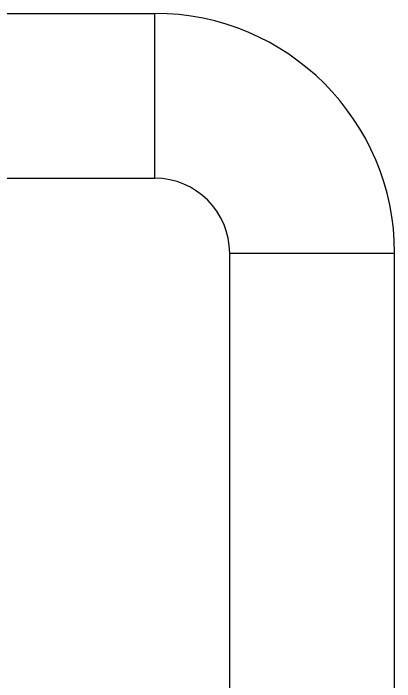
# Model space of a CAD drawing. Header units: millimetres. Extents: x 441156 to 441876, y 4514765 to 4515211.
# Drawn here: x 441349.0082 to 441349.2625, y 4515147.9267 to 4515148.3726 of the extents above; entities that cross this region are included whole.
import ezdxf

# ---------------------------------------------------------------- set-up
doc = ezdxf.new("R2010")
doc.units = ezdxf.units.MM
doc.layers.add('Instalaciones_ventilación_extracción', color=86, linetype='Continuous', lineweight=25)

msp = doc.modelspace()

# ---------------------------------------------------------------- linework, layer by layer
at = {"layer": 'Instalaciones_ventilación_extracción'}
for p, q in [((441348.91234578, 4515148.3725512, -0.00000053), (441349.10249473, 4515148.3725512, -0.00000053)), ((441349.10249473, 4515148.2625512, -0.00000053), (441349.10249473, 4515148.3725512, -0.00000053)), ((441348.91234578, 4515148.2625512, -0.00000053), (441349.10249473, 4515148.2625512, -0.00000053)), ((441349.15249473, 4515147.83519549, -0.00000053), (441349.15249473, 4515148.2125512, -0.00000053)), ((441349.15249473, 4515148.2125512, -0.00000053), (441349.26249474, 4515148.2125512, -0.00000053)), ((441349.26249474, 4515147.83519549, -0.00000053), (441349.26249474, 4515148.2125512, -0.00000053))]:
    msp.add_line(p, q, dxfattribs=at)
for radius in [0.16, 0.05]:
    msp.add_arc((441349.10249473, 4515148.2125512, -0.00000053), radius, 0, 90, dxfattribs=at)

doc.saveas('drawing.dxf')
